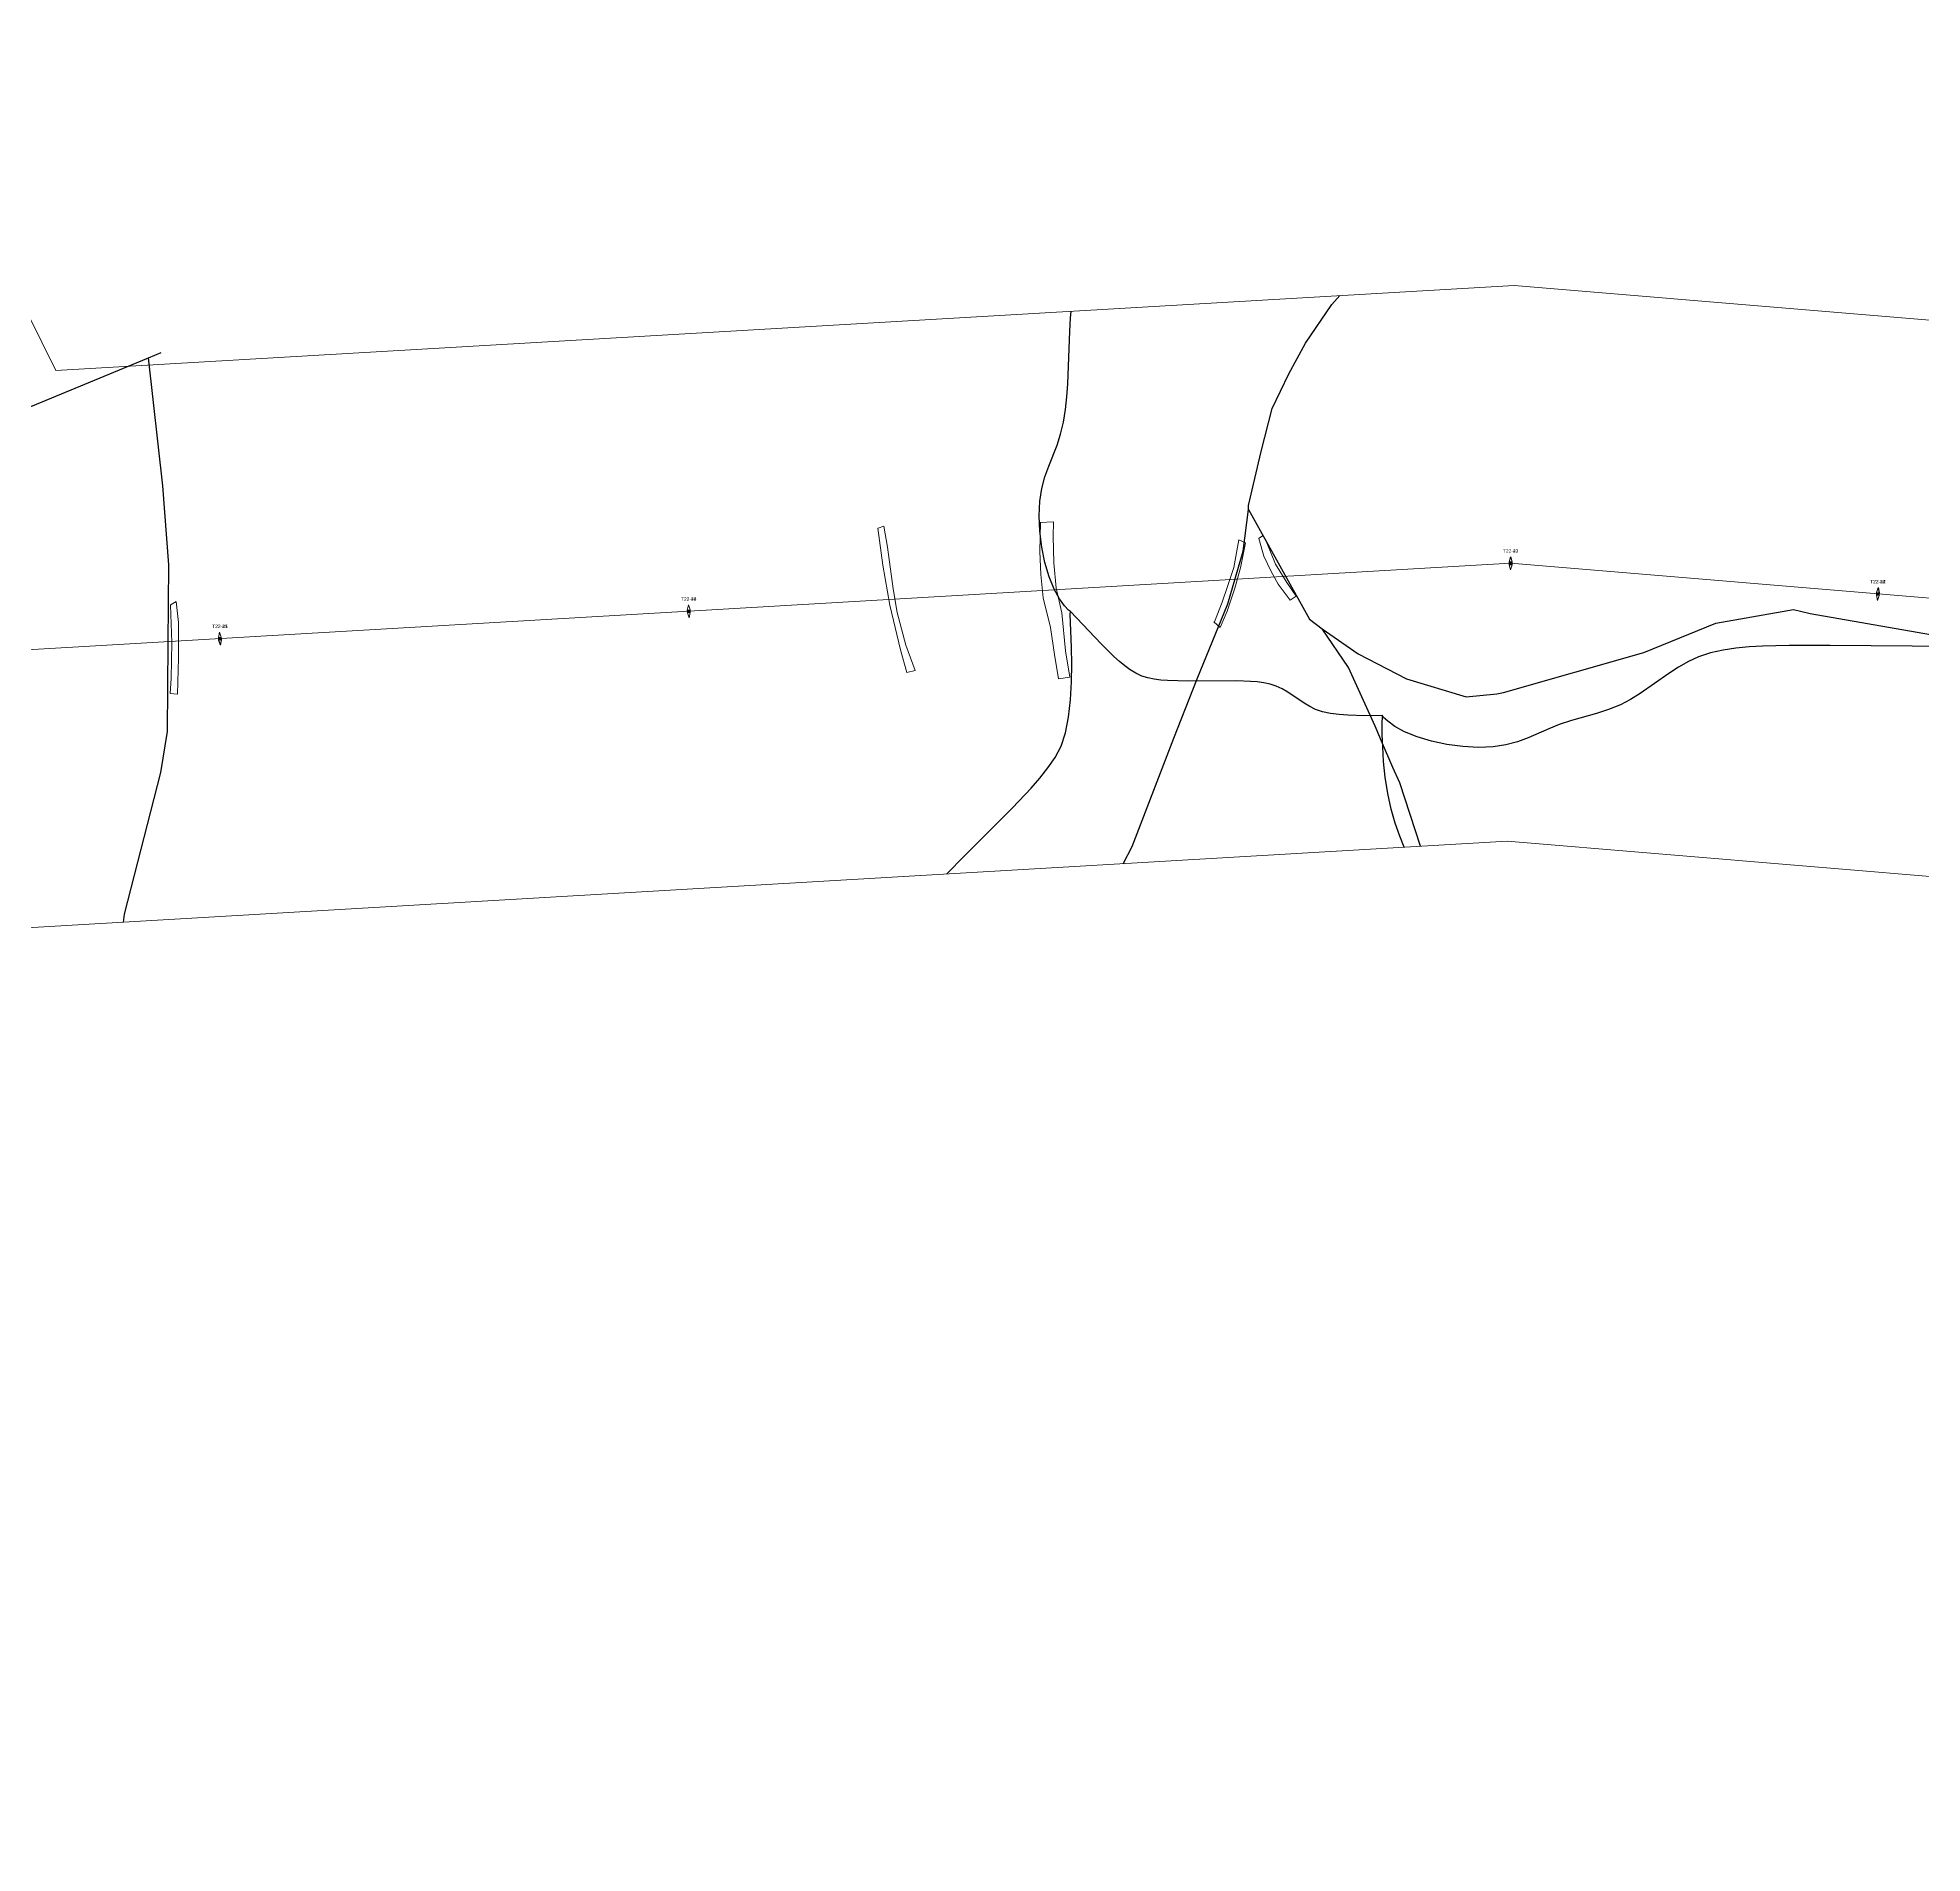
# Model space of a CAD drawing. Header units: metres. Extents: x -4 to 509425, y 7549 to 4732445.
# Drawn here: x 483836 to 485195, y 4717009 to 4718319 of the extents above; entities that cross this region are included whole.
import ezdxf

# ---------------------------------------------------------------- set-up
doc = ezdxf.new("R2010")
doc.units = ezdxf.units.M
doc.header["$LTSCALE"] = 0.01
doc.header["$MEASUREMENT"] = 0
doc.layers.get('0').update_dxf_attribs({"lineweight": 0})
doc.layers.add('-----caminos burgos', color=2, linetype='Continuous')
doc.layers.add('cauces CHE', color=4, linetype='Continuous')
for name, color, linetype, lineweight in [('Apoyos__ptw_', 7, 'Continuous', 0), ('Cañada real vía verde camino o similar__ptw_', 32, 'Continuous', 0), ('Denominación apoyos__ptw_', 7, 'Continuous', 0), ('LEAR TRAMOS AEREOS', 2, 'Continuous', 0)]:
    doc.layers.add(name, color=color, linetype=linetype, lineweight=lineweight)
doc.styles.get("Standard").update_dxf_attribs({"font": 'arial.ttf'})

# ---------------------------------------------------------------- blocks, each defined once
blk = doc.blocks.new('veintidos')
at = {"layer": 'Apoyos__ptw_', "linetype": 'Continuous', "flags": 128}
for points in [[(484898, 4717944.3), (484897, 4717940.7), (484899, 4717940.7), (484897, 4717938.7), (484899, 4717938.7), (484897.9, 4717935.1), (484897, 4717938.7), (484897, 4717940.7), (484899, 4717938.7), (484899, 4717940.7)], [(484304.9, 4717909.7), (484304.1, 4717906), (484306.1, 4717906.2), (484304.2, 4717904), (484306.2, 4717904.2), (484305.4, 4717900.5), (484304.2, 4717904), (484304.1, 4717906), (484306.2, 4717904.2), (484306.1, 4717906.2)], [(485163.2, 4717922.2), (485161.9, 4717918.7), (485163.9, 4717918.5), (485161.8, 4717916.7), (485163.8, 4717916.6), (485162.5, 4717913), (485161.8, 4717916.7), (485161.9, 4717918.7), (485163.8, 4717916.6), (485163.9, 4717918.5)], [(483966.8, 4717889.9), (483966, 4717886.3), (483968, 4717886.4), (483966.1, 4717884.3), (483968.1, 4717884.4), (483967.3, 4717880.8), (483966.1, 4717884.3), (483966, 4717886.3), (483968.1, 4717884.4), (483968, 4717886.4)]]:
    blk.add_lwpolyline(points, close=True, dxfattribs=at)
at = {"layer": 'Cañada real vía verde camino o similar__ptw_', "linetype": 'Continuous', "flags": 128}
for points in [[(484441.5, 4717965.1), (484441.7, 4717965.1), (484445.8, 4717966.5), (484445.8, 4717966.5), (484445.8, 4717966.5), (484445.8, 4717966.5), (484445.8, 4717966.5), (484445.8, 4717966.5), (484445.8, 4717966.5), (484445.8, 4717966.5), (484445.8, 4717966.5), (484445.8, 4717966.5), (484445.8, 4717966.5), (484445.8, 4717966.5), (484445.8, 4717966.5), (484445.8, 4717966.5), (484445.8, 4717966.5), (484445.8, 4717966.5), (484445.8, 4717966.5), (484445.8, 4717966.5), (484445.8, 4717966.5), (484445.8, 4717966.5), (484445.8, 4717966.5), (484445.8, 4717966.5), (484445.8, 4717966.5), (484445.8, 4717966.5), (484445.8, 4717966.5), (484445.8, 4717966.5), (484445.8, 4717966.5), (484445.8, 4717966.5), (484445.8, 4717966.5), (484445.8, 4717966.5), (484445.8, 4717966.5), (484445.8, 4717966.5), (484445.8, 4717966.5), (484445.8, 4717966.5), (484448.5, 4717951.4), (484448.5, 4717951.4), (484452.5, 4717921.3), (484455.4, 4717904.2), (484461.7, 4717880.7), (484468.4, 4717862.5), (484468.4, 4717862.5), (484468.4, 4717862.5), (484468.4, 4717862.5), (484468.4, 4717862.5), (484468.4, 4717862.5), (484468.4, 4717862.5), (484468.4, 4717862.5), (484468.4, 4717862.5), (484468.4, 4717862.5), (484468.4, 4717862.5), (484468.4, 4717862.5), (484468.4, 4717862.5), (484468.4, 4717862.5), (484468.4, 4717862.5), (484468.4, 4717862.5), (484468.4, 4717862.5), (484468.4, 4717862.5), (484468.4, 4717862.5), (484468.4, 4717862.5), (484468.4, 4717862.5), (484468.4, 4717862.5), (484468.4, 4717862.5), (484468.4, 4717862.5), (484468.4, 4717862.5), (484468.4, 4717862.5), (484468.4, 4717862.5), (484468.4, 4717862.5), (484468.4, 4717862.5), (484468.4, 4717862.5), (484468.4, 4717862.5), (484468.4, 4717862.5), (484468.4, 4717862.5), (484462.4, 4717861), (484462.4, 4717861), (484462.4, 4717861), (484462.4, 4717861), (484462.4, 4717861), (484462.4, 4717861), (484462.4, 4717861), (484462.4, 4717861), (484462.4, 4717861), (484462.4, 4717861), (484462.4, 4717861), (484462.4, 4717861), (484462.4, 4717861), (484462.4, 4717861), (484462.4, 4717861), (484462.4, 4717861), (484462.4, 4717861), (484462.4, 4717861), (484462.4, 4717861), (484462.4, 4717861), (484462.4, 4717861), (484462.4, 4717861), (484462.4, 4717861), (484462.4, 4717861), (484462.4, 4717861), (484462.4, 4717861), (484462.4, 4717861), (484462.4, 4717861), (484462.4, 4717861), (484462.4, 4717861), (484462.4, 4717861), (484457.8, 4717877.4), (484457.8, 4717877.4), (484450.1, 4717909.5), (484450.1, 4717909.5), (484445.1, 4717938.4), (484445.1, 4717938.4), (484441.5, 4717965.1), (484441.5, 4717965.1), (484441.5, 4717965.1), (484441.5, 4717965.1), (484441.5, 4717965.1), (484441.5, 4717965.1), (484441.5, 4717965.1), (484441.5, 4717965.1), (484441.5, 4717965.1), (484441.5, 4717965.1), (484441.5, 4717965.1), (484441.5, 4717965.1), (484441.5, 4717965.1), (484441.5, 4717965.1), (484441.5, 4717965.1), (484441.5, 4717965.1), (484441.5, 4717965.1), (484441.5, 4717965.1), (484441.5, 4717965.1), (484441.5, 4717965.1), (484441.5, 4717965.1), (484441.5, 4717965.1), (484441.5, 4717965.1), (484441.5, 4717965.1), (484441.5, 4717965.1), (484441.5, 4717965.1), (484441.5, 4717965.1), (484441.5, 4717965.1), (484441.5, 4717965.1), (484441.5, 4717965.1), (484441.5, 4717965.1), (484441.5, 4717965.1), (484441.5, 4717965.1), (484441.5, 4717965.1)], [(484441.5, 4717965.1), (484441.7, 4717965.1), (484445.8, 4717966.5), (484445.8, 4717966.5), (484445.8, 4717966.5), (484445.8, 4717966.5), (484445.8, 4717966.5), (484445.8, 4717966.5), (484445.8, 4717966.5), (484445.8, 4717966.5), (484445.8, 4717966.5), (484445.8, 4717966.5), (484445.8, 4717966.5), (484445.8, 4717966.5), (484445.8, 4717966.5), (484445.8, 4717966.5), (484445.8, 4717966.5), (484445.8, 4717966.5), (484445.8, 4717966.5), (484445.8, 4717966.5), (484445.8, 4717966.5), (484445.8, 4717966.5), (484445.8, 4717966.5), (484445.8, 4717966.5), (484445.8, 4717966.5), (484445.8, 4717966.5), (484445.8, 4717966.5), (484445.8, 4717966.5), (484445.8, 4717966.5), (484445.8, 4717966.5), (484445.8, 4717966.5), (484445.8, 4717966.5), (484445.8, 4717966.5), (484445.8, 4717966.5), (484445.8, 4717966.5), (484445.8, 4717966.5), (484448.5, 4717951.4), (484448.5, 4717951.4), (484452.5, 4717921.3), (484455.4, 4717904.2), (484461.7, 4717880.7), (484468.4, 4717862.5), (484468.4, 4717862.5), (484468.4, 4717862.5), (484468.4, 4717862.5), (484468.4, 4717862.5), (484468.4, 4717862.5), (484468.4, 4717862.5), (484468.4, 4717862.5), (484468.4, 4717862.5), (484468.4, 4717862.5), (484468.4, 4717862.5), (484468.4, 4717862.5), (484468.4, 4717862.5), (484468.4, 4717862.5), (484468.4, 4717862.5), (484468.4, 4717862.5), (484468.4, 4717862.5), (484468.4, 4717862.5), (484468.4, 4717862.5), (484468.4, 4717862.5), (484468.4, 4717862.5), (484468.4, 4717862.5), (484468.4, 4717862.5), (484468.4, 4717862.5), (484468.4, 4717862.5), (484468.4, 4717862.5), (484468.4, 4717862.5), (484468.4, 4717862.5), (484468.4, 4717862.5), (484468.4, 4717862.5), (484468.4, 4717862.5), (484468.4, 4717862.5), (484468.4, 4717862.5), (484462.4, 4717861), (484462.4, 4717861), (484462.4, 4717861), (484462.4, 4717861), (484462.4, 4717861), (484462.4, 4717861), (484462.4, 4717861), (484462.4, 4717861), (484462.4, 4717861), (484462.4, 4717861), (484462.4, 4717861), (484462.4, 4717861), (484462.4, 4717861), (484462.4, 4717861), (484462.4, 4717861), (484462.4, 4717861), (484462.4, 4717861), (484462.4, 4717861), (484462.4, 4717861), (484462.4, 4717861), (484462.4, 4717861), (484462.4, 4717861), (484462.4, 4717861), (484462.4, 4717861), (484462.4, 4717861), (484462.4, 4717861), (484462.4, 4717861), (484462.4, 4717861), (484462.4, 4717861), (484462.4, 4717861), (484462.4, 4717861), (484457.8, 4717877.4), (484457.8, 4717877.4), (484450.1, 4717909.5), (484450.1, 4717909.5), (484445.1, 4717938.4), (484445.1, 4717938.4), (484441.5, 4717965.1), (484441.5, 4717965.1), (484441.5, 4717965.1), (484441.5, 4717965.1), (484441.5, 4717965.1), (484441.5, 4717965.1), (484441.5, 4717965.1), (484441.5, 4717965.1), (484441.5, 4717965.1), (484441.5, 4717965.1), (484441.5, 4717965.1), (484441.5, 4717965.1), (484441.5, 4717965.1), (484441.5, 4717965.1), (484441.5, 4717965.1), (484441.5, 4717965.1), (484441.5, 4717965.1), (484441.5, 4717965.1), (484441.5, 4717965.1), (484441.5, 4717965.1), (484441.5, 4717965.1), (484441.5, 4717965.1), (484441.5, 4717965.1), (484441.5, 4717965.1), (484441.5, 4717965.1), (484441.5, 4717965.1), (484441.5, 4717965.1), (484441.5, 4717965.1), (484441.5, 4717965.1), (484441.5, 4717965.1), (484441.5, 4717965.1), (484441.5, 4717965.1), (484441.5, 4717965.1), (484441.5, 4717965.1)], [(484559, 4717969.1), (484558.5, 4717969.2), (484558.5, 4717969.2), (484558.5, 4717969.2), (484558.5, 4717969.2), (484558.5, 4717969.2), (484558.5, 4717969.2), (484558.5, 4717969.2), (484558.5, 4717969.2), (484558.5, 4717969.2), (484558.5, 4717969.2), (484558.5, 4717969.2), (484558.5, 4717969.2), (484558.5, 4717969.2), (484558.5, 4717969.2), (484558.5, 4717969.2), (484558.5, 4717969.2), (484558.5, 4717969.2), (484558.5, 4717969.2), (484558.5, 4717969.2), (484558.5, 4717969.2), (484558.5, 4717969.2), (484558.5, 4717969.2), (484558.5, 4717969.2), (484558.5, 4717969.2), (484558.5, 4717969.2), (484558.5, 4717969.2), (484558.5, 4717969.2), (484558.5, 4717969.2), (484558.5, 4717969.2), (484558.5, 4717969.2), (484558.5, 4717969.2), (484558.5, 4717969.2), (484558.5, 4717969.2), (484558.5, 4717969.2), (484558.5, 4717969.2), (484558.5, 4717969.2), (484558.5, 4717969.2), (484558.5, 4717969.2), (484558.5, 4717969.2), (484558.5, 4717969.2), (484558.5, 4717969.2), (484558.5, 4717969.2), (484558.5, 4717969.2), (484558.5, 4717969.2), (484558.5, 4717969.2), (484558.5, 4717969.2), (484558.5, 4717969.2), (484558.5, 4717969.2), (484558.5, 4717969.2), (484558.5, 4717969.2), (484558.5, 4717969.2), (484558.5, 4717969.2), (484558.5, 4717969.2), (484558.5, 4717969.2), (484568.3, 4717969.6), (484568.3, 4717969.6), (484568.3, 4717969.6), (484568.3, 4717969.6), (484568.3, 4717969.6), (484568.3, 4717969.6), (484568.3, 4717969.6), (484568.3, 4717969.6), (484568.3, 4717969.6), (484568.3, 4717969.6), (484568.3, 4717969.6), (484568.3, 4717969.6), (484568.3, 4717969.6), (484568.3, 4717969.6), (484568.3, 4717969.6), (484568.3, 4717969.6), (484568.3, 4717969.6), (484568.3, 4717969.6), (484568.3, 4717969.6), (484568.3, 4717969.6), (484568.3, 4717969.6), (484568.3, 4717969.6), (484568.3, 4717969.6), (484568.3, 4717969.6), (484568.3, 4717969.6), (484568.3, 4717969.6), (484568.3, 4717969.6), (484568.3, 4717969.6), (484568.3, 4717969.6), (484568.3, 4717969.6), (484568.3, 4717969.6), (484568.3, 4717969.6), (484568.1, 4717959), (484568.6, 4717940), (484570.2, 4717921.8), (484574.3, 4717904), (484574.3, 4717904), (484574.3, 4717904), (484577, 4717876.6), (484580.1, 4717857.6), (484580.1, 4717857.6), (484580.1, 4717857.6), (484580.1, 4717857.6), (484580.1, 4717857.6), (484580.1, 4717857.6), (484580.1, 4717857.6), (484580.1, 4717857.6), (484580.1, 4717857.6), (484580.1, 4717857.6), (484580.1, 4717857.6), (484580.1, 4717857.6), (484580.1, 4717857.6), (484580.1, 4717857.6), (484580.1, 4717857.6), (484580.1, 4717857.6), (484580.1, 4717857.6), (484580.1, 4717857.6), (484580.1, 4717857.6), (484580.1, 4717857.6), (484580.1, 4717857.6), (484580.1, 4717857.6), (484580.1, 4717857.6), (484580.1, 4717857.6), (484580.1, 4717857.6), (484580.1, 4717857.6), (484580.1, 4717857.6), (484580.1, 4717857.6), (484580.1, 4717857.6), (484580.1, 4717857.6), (484580.1, 4717857.6), (484580.1, 4717857.6), (484571.9, 4717856.5), (484571.9, 4717856.5), (484571.9, 4717856.5), (484571.9, 4717856.5), (484571.9, 4717856.5), (484571.9, 4717856.5), (484571.9, 4717856.5), (484571.9, 4717856.5), (484571.9, 4717856.5), (484571.9, 4717856.5), (484571.9, 4717856.5), (484571.9, 4717856.5), (484571.9, 4717856.5), (484571.9, 4717856.5), (484571.9, 4717856.5), (484571.9, 4717856.5), (484571.9, 4717856.5), (484571.9, 4717856.5), (484571.9, 4717856.5), (484571.9, 4717856.5), (484571.9, 4717856.5), (484571.9, 4717856.5), (484571.9, 4717856.5), (484571.9, 4717856.5), (484571.9, 4717856.5), (484571.9, 4717856.5), (484571.9, 4717856.5), (484571.9, 4717856.5), (484571.9, 4717856.5), (484571.9, 4717856.5), (484569, 4717874), (484569, 4717874), (484566, 4717893.4), (484560.9, 4717914.8), (484560.9, 4717914.8), (484560.9, 4717914.8), (484560.9, 4717914.8), (484559.2, 4717931.7), (484559.2, 4717931.7), (484558.5, 4717948.3), (484558.5, 4717948.3), (484559, 4717969.1)], [(484559, 4717969.1), (484558.5, 4717969.2), (484558.5, 4717969.2), (484558.5, 4717969.2), (484558.5, 4717969.2), (484558.5, 4717969.2), (484558.5, 4717969.2), (484558.5, 4717969.2), (484558.5, 4717969.2), (484558.5, 4717969.2), (484558.5, 4717969.2), (484558.5, 4717969.2), (484558.5, 4717969.2), (484558.5, 4717969.2), (484558.5, 4717969.2), (484558.5, 4717969.2), (484558.5, 4717969.2), (484558.5, 4717969.2), (484558.5, 4717969.2), (484558.5, 4717969.2), (484558.5, 4717969.2), (484558.5, 4717969.2), (484558.5, 4717969.2), (484558.5, 4717969.2), (484558.5, 4717969.2), (484558.5, 4717969.2), (484558.5, 4717969.2), (484558.5, 4717969.2), (484558.5, 4717969.2), (484558.5, 4717969.2), (484558.5, 4717969.2), (484558.5, 4717969.2), (484558.5, 4717969.2), (484558.5, 4717969.2), (484558.5, 4717969.2), (484558.5, 4717969.2), (484558.5, 4717969.2), (484558.5, 4717969.2), (484558.5, 4717969.2), (484558.5, 4717969.2), (484558.5, 4717969.2), (484558.5, 4717969.2), (484558.5, 4717969.2), (484558.5, 4717969.2), (484558.5, 4717969.2), (484558.5, 4717969.2), (484558.5, 4717969.2), (484558.5, 4717969.2), (484558.5, 4717969.2), (484558.5, 4717969.2), (484558.5, 4717969.2), (484558.5, 4717969.2), (484558.5, 4717969.2), (484558.5, 4717969.2), (484558.5, 4717969.2), (484568.3, 4717969.6), (484568.3, 4717969.6), (484568.3, 4717969.6), (484568.3, 4717969.6), (484568.3, 4717969.6), (484568.3, 4717969.6), (484568.3, 4717969.6), (484568.3, 4717969.6), (484568.3, 4717969.6), (484568.3, 4717969.6), (484568.3, 4717969.6), (484568.3, 4717969.6), (484568.3, 4717969.6), (484568.3, 4717969.6), (484568.3, 4717969.6), (484568.3, 4717969.6), (484568.3, 4717969.6), (484568.3, 4717969.6), (484568.3, 4717969.6), (484568.3, 4717969.6), (484568.3, 4717969.6), (484568.3, 4717969.6), (484568.3, 4717969.6), (484568.3, 4717969.6), (484568.3, 4717969.6), (484568.3, 4717969.6), (484568.3, 4717969.6), (484568.3, 4717969.6), (484568.3, 4717969.6), (484568.3, 4717969.6), (484568.3, 4717969.6), (484568.3, 4717969.6), (484568.1, 4717959), (484568.6, 4717940), (484570.2, 4717921.8), (484574.3, 4717904), (484574.3, 4717904), (484574.3, 4717904), (484577, 4717876.6), (484580.1, 4717857.6), (484580.1, 4717857.6), (484580.1, 4717857.6), (484580.1, 4717857.6), (484580.1, 4717857.6), (484580.1, 4717857.6), (484580.1, 4717857.6), (484580.1, 4717857.6), (484580.1, 4717857.6), (484580.1, 4717857.6), (484580.1, 4717857.6), (484580.1, 4717857.6), (484580.1, 4717857.6), (484580.1, 4717857.6), (484580.1, 4717857.6), (484580.1, 4717857.6), (484580.1, 4717857.6), (484580.1, 4717857.6), (484580.1, 4717857.6), (484580.1, 4717857.6), (484580.1, 4717857.6), (484580.1, 4717857.6), (484580.1, 4717857.6), (484580.1, 4717857.6), (484580.1, 4717857.6), (484580.1, 4717857.6), (484580.1, 4717857.6), (484580.1, 4717857.6), (484580.1, 4717857.6), (484580.1, 4717857.6), (484580.1, 4717857.6), (484580.1, 4717857.6), (484571.9, 4717856.5), (484571.9, 4717856.5), (484571.9, 4717856.5), (484571.9, 4717856.5), (484571.9, 4717856.5), (484571.9, 4717856.5), (484571.9, 4717856.5), (484571.9, 4717856.5), (484571.9, 4717856.5), (484571.9, 4717856.5), (484571.9, 4717856.5), (484571.9, 4717856.5), (484571.9, 4717856.5), (484571.9, 4717856.5), (484571.9, 4717856.5), (484571.9, 4717856.5), (484571.9, 4717856.5), (484571.9, 4717856.5), (484571.9, 4717856.5), (484571.9, 4717856.5), (484571.9, 4717856.5), (484571.9, 4717856.5), (484571.9, 4717856.5), (484571.9, 4717856.5), (484571.9, 4717856.5), (484571.9, 4717856.5), (484571.9, 4717856.5), (484571.9, 4717856.5), (484571.9, 4717856.5), (484571.9, 4717856.5), (484569, 4717874), (484569, 4717874), (484566, 4717893.4), (484560.9, 4717914.8), (484560.9, 4717914.8), (484560.9, 4717914.8), (484560.9, 4717914.8), (484559.2, 4717931.7), (484559.2, 4717931.7), (484558.5, 4717948.3), (484558.5, 4717948.3), (484559, 4717969.1)], [(484684.4, 4717897.6), (484689.9, 4717911.7), (484693.8, 4717923), (484698.3, 4717936.7), (484701.9, 4717956.7), (484706.8, 4717954.5), (484703.2, 4717936.4), (484699.1, 4717921.8), (484693.5, 4717905.2), (484688.5, 4717893.5), (484683.9, 4717897.6), (484684.4, 4717897.6)], [(484684.4, 4717897.6), (484689.9, 4717911.7), (484693.8, 4717923), (484698.3, 4717936.7), (484701.9, 4717956.7), (484706.8, 4717954.5), (484703.2, 4717936.4), (484699.1, 4717921.8), (484693.5, 4717905.2), (484688.5, 4717893.5), (484683.9, 4717897.6), (484684.4, 4717897.6)], [(484716.3, 4717957.6), (484716.8, 4717958.1), (484716.8, 4717958.1), (484716.8, 4717958.1), (484716.8, 4717958.1), (484716.8, 4717958.1), (484719.5, 4717959.8), (484719.5, 4717959.8), (484719.5, 4717959.8), (484719.5, 4717959.8), (484719.5, 4717959.8), (484719.5, 4717959.8), (484719.5, 4717959.8), (484719.5, 4717959.8), (484719.5, 4717959.8), (484719.5, 4717959.8), (484719.5, 4717959.8), (484719.5, 4717959.8), (484719.5, 4717959.8), (484719.5, 4717959.8), (484719.5, 4717959.8), (484719.5, 4717959.8), (484719.5, 4717959.8), (484719.5, 4717959.8), (484719.5, 4717959.8), (484719.5, 4717959.8), (484719.5, 4717959.8), (484719.5, 4717959.8), (484719.5, 4717959.8), (484719.5, 4717959.8), (484719.5, 4717959.8), (484719.5, 4717959.8), (484719.5, 4717959.8), (484719.5, 4717959.8), (484719.5, 4717959.8), (484719.5, 4717959.8), (484719.5, 4717959.8), (484719.5, 4717959.8), (484719.5, 4717959.8), (484721.6, 4717955.7), (484721.6, 4717955.7), (484721.6, 4717955.7), (484728.3, 4717939.1), (484736.5, 4717925.9), (484743.3, 4717916.1), (484743.3, 4717916.1), (484743.3, 4717916.1), (484743.3, 4717916.1), (484743.3, 4717916.1), (484743.3, 4717916.1), (484743.3, 4717916.1), (484743.3, 4717916.1), (484743.3, 4717916.1), (484743.3, 4717916.1), (484743.3, 4717916.1), (484743.3, 4717916.1), (484743.3, 4717916.1), (484743.3, 4717916.1), (484743.3, 4717916.1), (484743.3, 4717916.1), (484743.3, 4717916.1), (484743.3, 4717916.1), (484743.3, 4717916.1), (484743.3, 4717916.1), (484743.3, 4717916.1), (484743.3, 4717916.1), (484743.3, 4717916.1), (484743.3, 4717916.1), (484743.3, 4717916.1), (484743.3, 4717916.1), (484743.3, 4717916.1), (484743.3, 4717916.1), (484743.3, 4717916.1), (484743.3, 4717916.1), (484743.3, 4717916.1), (484739, 4717913.1), (484739, 4717913.1), (484739, 4717913.1), (484739, 4717913.1), (484739, 4717913.1), (484739, 4717913.1), (484739, 4717913.1), (484739, 4717913.1), (484739, 4717913.1), (484739, 4717913.1), (484739, 4717913.1), (484739, 4717913.1), (484739, 4717913.1), (484739, 4717913.1), (484739, 4717913.1), (484739, 4717913.1), (484739, 4717913.1), (484739, 4717913.1), (484739, 4717913.1), (484739, 4717913.1), (484739, 4717913.1), (484739, 4717913.1), (484739, 4717913.1), (484739, 4717913.1), (484739, 4717913.1), (484739, 4717913.1), (484739, 4717913.1), (484739, 4717913.1), (484739, 4717913.1), (484739, 4717913.1), (484739, 4717913.1), (484730.3, 4717924.7), (484730.3, 4717924.7), (484730.3, 4717924.7), (484725.2, 4717933.8), (484725.2, 4717933.8), (484719.9, 4717944.9), (484719.9, 4717944.9), (484719.9, 4717944.9), (484719.9, 4717944.9), (484716.3, 4717957.6), (484716.3, 4717957.6), (484716.3, 4717957.6), (484716.3, 4717957.6), (484716.3, 4717957.6), (484716.3, 4717957.6), (484716.3, 4717957.6), (484716.3, 4717957.6), (484716.3, 4717957.6), (484716.3, 4717957.6), (484716.3, 4717957.6), (484716.3, 4717957.6), (484716.3, 4717957.6), (484716.3, 4717957.6), (484716.3, 4717957.6), (484716.3, 4717957.6), (484716.3, 4717957.6), (484716.3, 4717957.6), (484716.3, 4717957.6), (484716.3, 4717957.6), (484716.3, 4717957.6)], [(484716.3, 4717957.6), (484716.8, 4717958.1), (484716.8, 4717958.1), (484716.8, 4717958.1), (484716.8, 4717958.1), (484716.8, 4717958.1), (484719.5, 4717959.8), (484719.5, 4717959.8), (484719.5, 4717959.8), (484719.5, 4717959.8), (484719.5, 4717959.8), (484719.5, 4717959.8), (484719.5, 4717959.8), (484719.5, 4717959.8), (484719.5, 4717959.8), (484719.5, 4717959.8), (484719.5, 4717959.8), (484719.5, 4717959.8), (484719.5, 4717959.8), (484719.5, 4717959.8), (484719.5, 4717959.8), (484719.5, 4717959.8), (484719.5, 4717959.8), (484719.5, 4717959.8), (484719.5, 4717959.8), (484719.5, 4717959.8), (484719.5, 4717959.8), (484719.5, 4717959.8), (484719.5, 4717959.8), (484719.5, 4717959.8), (484719.5, 4717959.8), (484719.5, 4717959.8), (484719.5, 4717959.8), (484719.5, 4717959.8), (484719.5, 4717959.8), (484719.5, 4717959.8), (484719.5, 4717959.8), (484719.5, 4717959.8), (484719.5, 4717959.8), (484721.6, 4717955.7), (484721.6, 4717955.7), (484721.6, 4717955.7), (484728.3, 4717939.1), (484736.5, 4717925.9), (484743.3, 4717916.1), (484743.3, 4717916.1), (484743.3, 4717916.1), (484743.3, 4717916.1), (484743.3, 4717916.1), (484743.3, 4717916.1), (484743.3, 4717916.1), (484743.3, 4717916.1), (484743.3, 4717916.1), (484743.3, 4717916.1), (484743.3, 4717916.1), (484743.3, 4717916.1), (484743.3, 4717916.1), (484743.3, 4717916.1), (484743.3, 4717916.1), (484743.3, 4717916.1), (484743.3, 4717916.1), (484743.3, 4717916.1), (484743.3, 4717916.1), (484743.3, 4717916.1), (484743.3, 4717916.1), (484743.3, 4717916.1), (484743.3, 4717916.1), (484743.3, 4717916.1), (484743.3, 4717916.1), (484743.3, 4717916.1), (484743.3, 4717916.1), (484743.3, 4717916.1), (484743.3, 4717916.1), (484743.3, 4717916.1), (484743.3, 4717916.1), (484739, 4717913.1), (484739, 4717913.1), (484739, 4717913.1), (484739, 4717913.1), (484739, 4717913.1), (484739, 4717913.1), (484739, 4717913.1), (484739, 4717913.1), (484739, 4717913.1), (484739, 4717913.1), (484739, 4717913.1), (484739, 4717913.1), (484739, 4717913.1), (484739, 4717913.1), (484739, 4717913.1), (484739, 4717913.1), (484739, 4717913.1), (484739, 4717913.1), (484739, 4717913.1), (484739, 4717913.1), (484739, 4717913.1), (484739, 4717913.1), (484739, 4717913.1), (484739, 4717913.1), (484739, 4717913.1), (484739, 4717913.1), (484739, 4717913.1), (484739, 4717913.1), (484739, 4717913.1), (484739, 4717913.1), (484739, 4717913.1), (484730.3, 4717924.7), (484730.3, 4717924.7), (484730.3, 4717924.7), (484725.2, 4717933.8), (484725.2, 4717933.8), (484719.9, 4717944.9), (484719.9, 4717944.9), (484719.9, 4717944.9), (484719.9, 4717944.9), (484716.3, 4717957.6), (484716.3, 4717957.6), (484716.3, 4717957.6), (484716.3, 4717957.6), (484716.3, 4717957.6), (484716.3, 4717957.6), (484716.3, 4717957.6), (484716.3, 4717957.6), (484716.3, 4717957.6), (484716.3, 4717957.6), (484716.3, 4717957.6), (484716.3, 4717957.6), (484716.3, 4717957.6), (484716.3, 4717957.6), (484716.3, 4717957.6), (484716.3, 4717957.6), (484716.3, 4717957.6), (484716.3, 4717957.6), (484716.3, 4717957.6), (484716.3, 4717957.6), (484716.3, 4717957.6)], [(483931.4, 4717909.6), (483931.8, 4717910), (483931.8, 4717910), (483931.8, 4717910), (483931.8, 4717910), (483931.8, 4717910), (483931.8, 4717910), (483935.5, 4717912.2), (483935.5, 4717912.2), (483935.5, 4717912.2), (483935.5, 4717912.2), (483935.5, 4717912.2), (483935.5, 4717912.2), (483935.5, 4717912.2), (483935.5, 4717912.2), (483935.5, 4717912.2), (483935.5, 4717912.2), (483935.5, 4717912.2), (483935.5, 4717912.2), (483935.5, 4717912.2), (483935.5, 4717912.2), (483935.5, 4717912.2), (483935.5, 4717912.2), (483935.5, 4717912.2), (483935.5, 4717912.2), (483935.5, 4717912.2), (483935.5, 4717912.2), (483935.5, 4717912.2), (483935.5, 4717912.2), (483935.5, 4717912.2), (483935.5, 4717912.2), (483935.5, 4717912.2), (483935.5, 4717912.2), (483935.5, 4717912.2), (483935.5, 4717912.2), (483935.5, 4717912.2), (483935.5, 4717912.2), (483935.5, 4717912.2), (483935.5, 4717912.2), (483935.5, 4717912.2), (483935.5, 4717912.2), (483935.5, 4717912.2), (483935.5, 4717912.2), (483935.5, 4717912.2), (483935.5, 4717912.2), (483935.5, 4717912.2), (483937.2, 4717897), (483937.2, 4717897), (483937.2, 4717897), (483937.2, 4717871.3), (483937.2, 4717871.3), (483936.4, 4717845.4), (483936.4, 4717845.4), (483936.4, 4717845.4), (483936.4, 4717845.4), (483936.4, 4717845.4), (483936.4, 4717845.4), (483936.4, 4717845.4), (483936.4, 4717845.4), (483936.4, 4717845.4), (483936.4, 4717845.4), (483936.4, 4717845.4), (483936.4, 4717845.4), (483936.4, 4717845.4), (483936.4, 4717845.4), (483936.4, 4717845.4), (483936.4, 4717845.4), (483936.4, 4717845.4), (483936.4, 4717845.4), (483936.4, 4717845.4), (483936.4, 4717845.4), (483936.4, 4717845.4), (483936.4, 4717845.4), (483936.4, 4717845.4), (483936.4, 4717845.4), (483936.4, 4717845.4), (483936.4, 4717845.4), (483936.4, 4717845.4), (483936.4, 4717845.4), (483936.4, 4717845.4), (483936.4, 4717845.4), (483936.4, 4717845.4), (483936.4, 4717845.4), (483931.2, 4717845.7), (483931.2, 4717845.7), (483931.2, 4717845.7), (483931.2, 4717845.7), (483931.2, 4717845.7), (483931.2, 4717845.7), (483931.2, 4717845.7), (483931.2, 4717845.7), (483931.2, 4717845.7), (483931.2, 4717845.7), (483931.2, 4717845.7), (483931.2, 4717845.7), (483931.2, 4717845.7), (483931.2, 4717845.7), (483931.2, 4717845.7), (483931.2, 4717845.7), (483931.2, 4717845.7), (483931.2, 4717845.7), (483931.2, 4717845.7), (483931.2, 4717845.7), (483931.2, 4717845.7), (483931.2, 4717845.7), (483931.2, 4717845.7), (483931.2, 4717845.7), (483931.2, 4717845.7), (483931.2, 4717845.7), (483931.2, 4717845.7), (483931.2, 4717845.7), (483931.2, 4717845.7), (483931.2, 4717845.7), (483931.2, 4717845.7), (483931.9, 4717856.7), (483932.4, 4717882.7), (483931.4, 4717909.6), (483931.4, 4717909.6), (483931.4, 4717909.6), (483931.4, 4717909.6), (483931.4, 4717909.6), (483931.4, 4717909.6), (483931.4, 4717909.6), (483931.4, 4717909.6), (483931.4, 4717909.6), (483931.4, 4717909.6), (483931.4, 4717909.6), (483931.4, 4717909.6), (483931.4, 4717909.6), (483931.4, 4717909.6), (483931.4, 4717909.6), (483931.4, 4717909.6), (483931.4, 4717909.6)], [(483931.4, 4717909.6), (483931.8, 4717910), (483931.8, 4717910), (483931.8, 4717910), (483931.8, 4717910), (483931.8, 4717910), (483931.8, 4717910), (483935.5, 4717912.2), (483935.5, 4717912.2), (483935.5, 4717912.2), (483935.5, 4717912.2), (483935.5, 4717912.2), (483935.5, 4717912.2), (483935.5, 4717912.2), (483935.5, 4717912.2), (483935.5, 4717912.2), (483935.5, 4717912.2), (483935.5, 4717912.2), (483935.5, 4717912.2), (483935.5, 4717912.2), (483935.5, 4717912.2), (483935.5, 4717912.2), (483935.5, 4717912.2), (483935.5, 4717912.2), (483935.5, 4717912.2), (483935.5, 4717912.2), (483935.5, 4717912.2), (483935.5, 4717912.2), (483935.5, 4717912.2), (483935.5, 4717912.2), (483935.5, 4717912.2), (483935.5, 4717912.2), (483935.5, 4717912.2), (483935.5, 4717912.2), (483935.5, 4717912.2), (483935.5, 4717912.2), (483935.5, 4717912.2), (483935.5, 4717912.2), (483935.5, 4717912.2), (483935.5, 4717912.2), (483935.5, 4717912.2), (483935.5, 4717912.2), (483935.5, 4717912.2), (483935.5, 4717912.2), (483935.5, 4717912.2), (483935.5, 4717912.2), (483937.2, 4717897), (483937.2, 4717897), (483937.2, 4717897), (483937.2, 4717871.3), (483937.2, 4717871.3), (483936.4, 4717845.4), (483936.4, 4717845.4), (483936.4, 4717845.4), (483936.4, 4717845.4), (483936.4, 4717845.4), (483936.4, 4717845.4), (483936.4, 4717845.4), (483936.4, 4717845.4), (483936.4, 4717845.4), (483936.4, 4717845.4), (483936.4, 4717845.4), (483936.4, 4717845.4), (483936.4, 4717845.4), (483936.4, 4717845.4), (483936.4, 4717845.4), (483936.4, 4717845.4), (483936.4, 4717845.4), (483936.4, 4717845.4), (483936.4, 4717845.4), (483936.4, 4717845.4), (483936.4, 4717845.4), (483936.4, 4717845.4), (483936.4, 4717845.4), (483936.4, 4717845.4), (483936.4, 4717845.4), (483936.4, 4717845.4), (483936.4, 4717845.4), (483936.4, 4717845.4), (483936.4, 4717845.4), (483936.4, 4717845.4), (483936.4, 4717845.4), (483936.4, 4717845.4), (483931.2, 4717845.7), (483931.2, 4717845.7), (483931.2, 4717845.7), (483931.2, 4717845.7), (483931.2, 4717845.7), (483931.2, 4717845.7), (483931.2, 4717845.7), (483931.2, 4717845.7), (483931.2, 4717845.7), (483931.2, 4717845.7), (483931.2, 4717845.7), (483931.2, 4717845.7), (483931.2, 4717845.7), (483931.2, 4717845.7), (483931.2, 4717845.7), (483931.2, 4717845.7), (483931.2, 4717845.7), (483931.2, 4717845.7), (483931.2, 4717845.7), (483931.2, 4717845.7), (483931.2, 4717845.7), (483931.2, 4717845.7), (483931.2, 4717845.7), (483931.2, 4717845.7), (483931.2, 4717845.7), (483931.2, 4717845.7), (483931.2, 4717845.7), (483931.2, 4717845.7), (483931.2, 4717845.7), (483931.2, 4717845.7), (483931.2, 4717845.7), (483931.9, 4717856.7), (483932.4, 4717882.7), (483931.4, 4717909.6), (483931.4, 4717909.6), (483931.4, 4717909.6), (483931.4, 4717909.6), (483931.4, 4717909.6), (483931.4, 4717909.6), (483931.4, 4717909.6), (483931.4, 4717909.6), (483931.4, 4717909.6), (483931.4, 4717909.6), (483931.4, 4717909.6), (483931.4, 4717909.6), (483931.4, 4717909.6), (483931.4, 4717909.6), (483931.4, 4717909.6), (483931.4, 4717909.6), (483931.4, 4717909.6)]]:
    blk.add_lwpolyline(points, dxfattribs=at)
at = {"layer": 'Denominación apoyos__ptw_', "linetype": 'Continuous', "char_height": 2.5, "attachment_point": 8, "line_spacing_factor": 0.5}
for s, insert in [('T22-23', (484898, 4717947.3)), ('T22-24', (485162.8, 4717925.2)), ('T22-22', (484305.1, 4717912.7)), ('T22-21', (483967, 4717893))]:
    blk.add_mtext(s, dxfattribs=dict(at, insert=insert))

msp = doc.modelspace()

# ---------------------------------------------------------------- linework, layer by layer
at = {"layer": '-----caminos burgos'}
for points in [[(484708.963, 4717978.467, 671.932), (484708.963, 4717981.466, 671.932), (484717.964, 4718020.467, 671.337), (484725.965, 4718051.468, 670.9), (484737.965, 4718076.468, 671.331), (484749.966, 4718098.467, 670.708), (484768.967, 4718126.467, 670.5), (484774.7, 4718132.862, 670.304)], [(483515.992, 4717849.214, 745.012), (483569.8, 4717899.799, 741.901), (483642.8, 4717957.699, 742.749), (483680.1, 4717983.299, 743.692), (483760.7, 4718023.899, 746.975), (483915.395, 4718087.965, 750.492)], [(483915.395, 4718087.965, 750.492), (483924.617, 4718091.784, 750.045)], [(483925.725, 4717995.708, 750.339), (483915.395, 4718087.965, 750.492)], [(483929.728, 4717881.945, 752.172), (483930.2, 4717938.599, 750.954), (483925.725, 4717995.708, 750.339)], [(484618.48, 4717723.053, 672.976), (484624.957, 4717735.465, 673.105), (484654.959, 4717813.466, 672.706), (484671.96, 4717856.466, 672.78), (484693.962, 4717910.466, 672.741), (484704.963, 4717948.467, 672.172), (484708.963, 4717978.467, 671.932)], [(484708.963, 4717978.467, 671.932), (484752.962, 4717899.465, 674.807), (484761.961, 4717892.465, 674.88)], [(484761.961, 4717892.465, 674.88), (484787.961, 4717874.464, 677.169), (484822.961, 4717856.464, 679.329), (484865.96, 4717843.463, 679.911), (484887.961, 4717845.463, 680.233), (484892.961, 4717846.462, 680.001), (484993.962, 4717875.461, 686.258), (485045.963, 4717896.46, 688.914), (485101.963, 4717906.459, 691.79), (485113.963, 4717903.459, 692.817), (485211.963, 4717886.457, 697.761)], [(483897.482, 4717680.933, 758.352), (483898.3, 4717686.599, 758.232), (483924.4, 4717788.699, 756.054), (483929.2, 4717818.499, 755.193), (483929.728, 4717881.945, 752.172)], [(484800.169, 4717822.203, 675.846), (484780.961, 4717864.464, 675.381), (484761.961, 4717892.465, 674.88)], [(484804.833, 4717811.427, 676.188), (484800.96, 4717820.464, 675.902), (484800.169, 4717822.203, 675.846)], [(484833.011, 4717735.586, 678.496), (484817.959, 4717781.463, 677.166), (484812.96, 4717792.463, 676.724), (484804.833, 4717811.427, 676.188)]]:
    msp.add_polyline3d(points, dxfattribs=at)
at = {"color": 5}
for points in [[(490840.266, 4717243.146), (484895.504, 4717739.237), (483607.637, 4717664), (483465.041, 4717952.185), (479025.126, 4718116.267), (478713.772, 4718728.814), (478509.323, 4719542.064), (477889.601, 4719719.27), (475567.498, 4719734.471), (475570.116, 4720134.463), (477885.142, 4720119.308), (481205.446, 4721268.321)], [(481205.446, 4721268.321), (481336.779, 4720890.497), (478580.819, 4719937.652), (478841.025, 4719863.247), (479090.734, 4718869.963), (479275.072, 4718507.303), (483717.896, 4718343.114), (483848.697, 4718078.765), (484900.497, 4718140.211), (490826.186, 4717645.711)]]:
    msp.add_lwpolyline(points, dxfattribs=at)
at = {"layer": 'Apoyos__ptw_', "color": 2, "linetype": 'Continuous', "flags": 128}
for points in [[(484897.943, 4717935.124), (484898.988, 4717938.711), (484896.988, 4717938.736), (484899.013, 4717940.711), (484897.013, 4717940.736), (484898.058, 4717944.323), (484899.013, 4717940.711), (484898.988, 4717938.711), (484897.013, 4717940.736), (484896.988, 4717938.736)], [(484305.417, 4717900.497), (484306.205, 4717904.15), (484304.208, 4717904.033), (484306.088, 4717906.146), (484304.092, 4717906.03), (484304.88, 4717909.682), (484306.088, 4717906.146), (484306.205, 4717904.15), (484304.092, 4717906.03), (484304.208, 4717904.033)], [(485162.491, 4717913.036), (485163.787, 4717916.54), (485161.794, 4717916.707), (485163.953, 4717918.533), (485161.96, 4717918.7), (485163.256, 4717922.204), (485163.953, 4717918.533), (485163.787, 4717916.54), (485161.96, 4717918.7), (485161.794, 4717916.707)], [(483967.328, 4717880.746), (483968.116, 4717884.399), (483966.12, 4717884.282), (483968, 4717886.395), (483966.003, 4717886.279), (483966.791, 4717889.931), (483968, 4717886.395), (483968.116, 4717884.399), (483966.003, 4717886.279), (483966.12, 4717884.282)]]:
    msp.add_lwpolyline(points, close=True, dxfattribs=at)
at = {"layer": 'cauces CHE'}
for points in [[(484580.461, 4717904.969), (484579.022, 4717905.857), (484576.232, 4717908.97), (484572.63, 4717914.069), (484568.813, 4717920.946), (484565.134, 4717929.929), (484562.121, 4717940.24), (484559.891, 4717951.383), (484558.509, 4717962.838), (484558.019, 4717974.073), (484558.462, 4717984.552), (484559.875, 4717993.749), (484562.093, 4718002.158), (484564.813, 4718009.851), (484570.825, 4718025.043), (484573.419, 4718032.822), (484575.515, 4718041.589), (484576.97, 4718050.625), (484577.963, 4718059.854), (484578.634, 4718069.219), (484580.116, 4718107.203), (484580.615, 4718116.655), (484581, 4718121.546)], [(484491.262, 4717715.621), (484503.948, 4717728.629), (484538.718, 4717763.331), (484552.049, 4717777.451), (484558.323, 4717784.673), (484564.163, 4717792.076), (484569.371, 4717799.739), (484573.674, 4717807.778), (484576.911, 4717817.337), (484579.123, 4717828.721), (484580.49, 4717841.255), (484581.193, 4717854.264), (484581.405, 4717867.077), (484581.283, 4717879.027), (484580.387, 4717903.099), (484580.461, 4717904.969)], [(484805.46, 4717829.964), (484792.801, 4717829.752), (484780.655, 4717830.081), (484774.218, 4717830.569), (484767.958, 4717831.365), (484762.191, 4717832.544), (484757.233, 4717834.178), (484753.041, 4717836.318), (484749.029, 4717838.827), (484737.211, 4717846.877), (484733.139, 4717849.24), (484728.894, 4717851.183), (484724.469, 4717852.573), (484719.864, 4717853.525), (484715.127, 4717854.16), (484710.295, 4717854.566), (484700.449, 4717854.94), (484665.387, 4717854.792), (484650.526, 4717855.127), (484645.678, 4717855.494), (484640.926, 4717856.092), (484636.309, 4717857.016), (484631.882, 4717858.401), (484627.652, 4717860.382), (484623.625, 4717862.853), (484619.748, 4717865.688), (484615.977, 4717868.799), (484611.898, 4717872.509), (484602.735, 4717881.572), (484580.461, 4717904.969)], [(485217.22, 4717879.596), (485128.475, 4717880.444), (485099.007, 4717880.45), (485079.569, 4717879.951), (485069.978, 4717879.391), (485060.523, 4717878.505), (485051.256, 4717877.161), (485042.251, 4717875.185), (485033.602, 4717872.349), (485026.186, 4717868.907), (485019.046, 4717864.797), (485012.088, 4717860.246), (484991.491, 4717845.915), (484984.458, 4717841.54), (484977.198, 4717837.708), (484968.637, 4717834.209), (484959.81, 4717831.351), (484941.905, 4717826.234), (484933.096, 4717823.333), (484925.506, 4717820.302), (484910.52, 4717813.819), (484902.873, 4717810.997), (484894.487, 4717808.734), (484885.291, 4717807.328), (484874.796, 4717806.933), (484863.532, 4717807.5), (484852.04, 4717808.978), (484840.856, 4717811.312), (484830.504, 4717814.429), (484821.482, 4717818.205), (484814.575, 4717822.098), (484809.455, 4717825.752), (484806.335, 4717828.561), (484805.46, 4717829.964)], [(484821.148, 4717734.893), (484821.132, 4717734.939), (484818.04, 4717742.994), (484814.757, 4717752.166), (484811.762, 4717762.262), (484809.301, 4717773.685), (484807.553, 4717785.348), (484806.393, 4717796.705), (484805.698, 4717807.211), (484805.357, 4717816.326), (484805.266, 4717823.512), (484805.46, 4717829.964)]]:
    msp.add_lwpolyline(points, dxfattribs=at)
at = {"layer": 'LEAR TRAMOS AEREOS'}
msp.add_lwpolyline([(481062.712, 4718241.102), (483591.469, 4718147.65), (483728.167, 4717871.383), (484898.001, 4717939.724), (490833.226, 4717444.429), (493287.568, 4717823.35), (496577.774, 4717009.194), (499139.875, 4717905.754), (500649.776, 4718244.084)], dxfattribs=at)

# ---------------------------------------------------------------- block references
msp.add_blockref('veintidos', (0, 0))

# ---------------------------------------------------------------- texts
at = {"layer": 'Denominación apoyos__ptw_', "color": 2, "linetype": 'Continuous', "char_height": 2.5, "attachment_point": 8, "line_spacing_factor": 0.5}
for s, insert in [('T22-43', (484898.001, 4717947.324)), ('T22-42', (485162.874, 4717925.22)), ('T22-44', (484305.148, 4717912.69)), ('T22-45', (483967.06, 4717892.939))]:
    msp.add_mtext(s, dxfattribs=dict(at, insert=insert))

doc.saveas('drawing.dxf')
